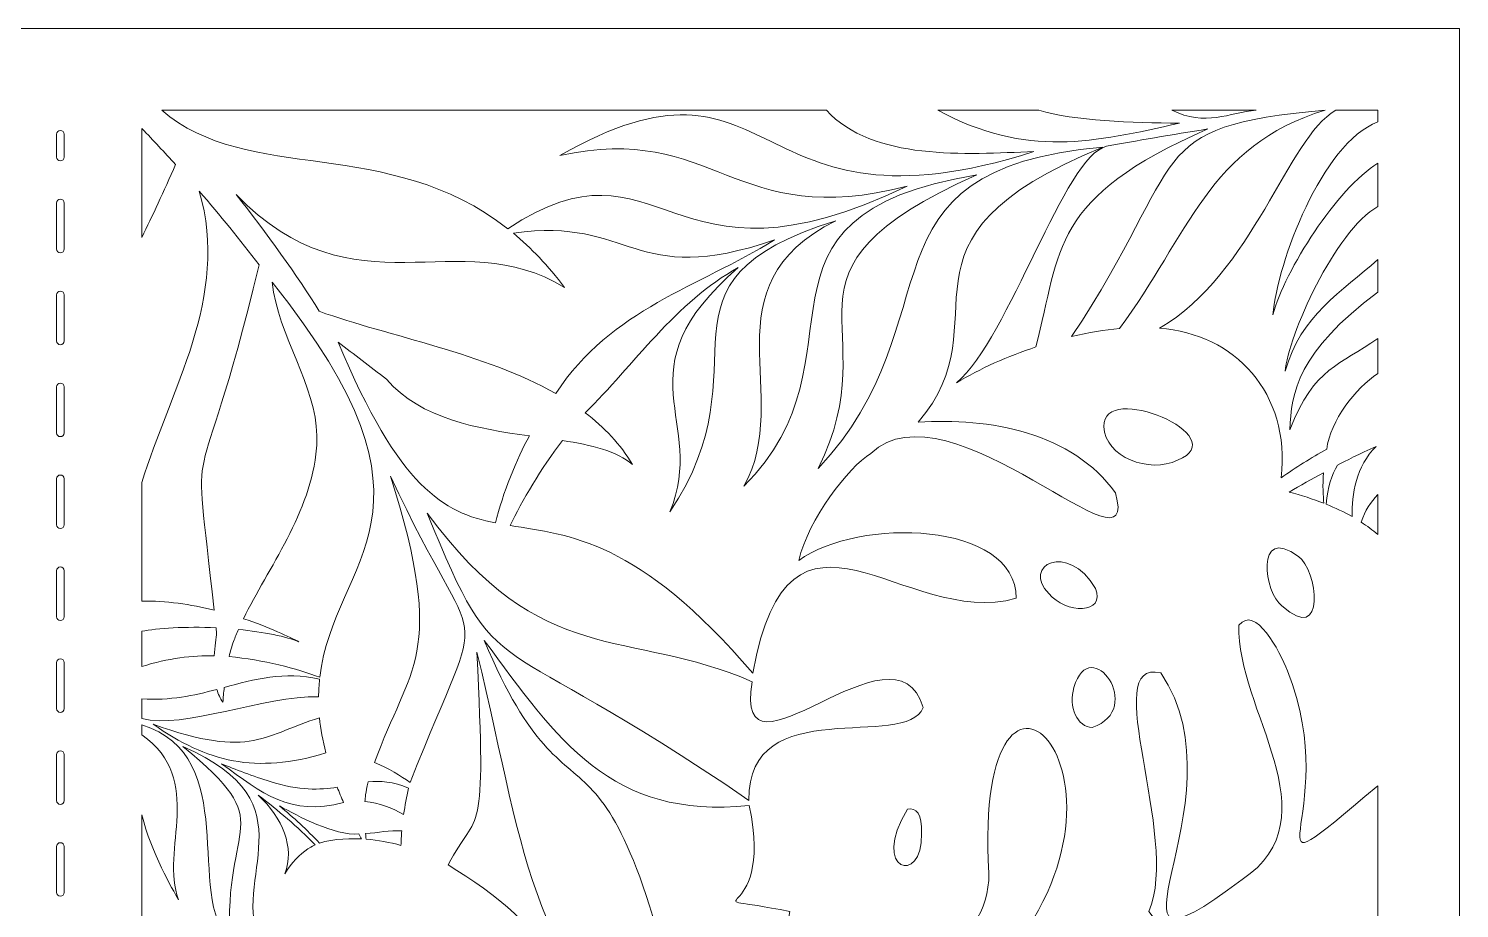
# Model space of a CAD drawing. Header units: inches. Extents: x 0.05 to 10.05, y -1.97 to 5.03.
# Drawn here: x 4.93 to 10.05, y 1.89 to 5.03 of the extents above; entities that cross this region are included whole.
import ezdxf

# ---------------------------------------------------------------- set-up
doc = ezdxf.new("R2010")
doc.units = ezdxf.units.IN
doc.header["$MEASUREMENT"] = 0
doc.layers.add('_U+0430_U+0440 2', color=7, linetype='Continuous')
doc.layers.add('_U+2018_U+043B_U+043E_U+0439_1', color=7, linetype='Continuous')

# ---------------------------------------------------------------- blocks, each defined once
blk = doc.blocks.new('block 2')
at = {"layer": '_U+2018_U+043B_U+043E_U+0439_1', "lineweight": 0}
for points, knots in [([(5.047, 5.0313), (5.0476, 5.0313), (0.0478, 5.0313), (0.047, 5.0313), (0.047, 5.0313), (0.047, -1.9687), (0.047, -1.9687), (2.5401, -1.9687), (7.5559, -1.9687), (10.047, -1.9687), (10.047, -1.9687), (10.047, 5.0313), (10.047, 5.0313), (10.047, 5.0313), (5.047, 5.0313), (5.047, 5.0313)], [0, 0, 0, 0, 1, 1, 1, 2, 2, 2, 3, 3, 3, 4, 4, 4, 5, 5, 5, 5]), ([(7.7847, 4.7396), (7.9507, 4.5582), (8.2827, 4.582), (8.5264, 4.5915), (7.4845, 4.2578), (7.6238, 5.0278), (6.832, 4.5772), (7.3884, 4.7), (7.4512, 4.3045), (8.0736, 4.4682), (7.2026, 4.0467), (7.2041, 4.6824), (6.6461, 4.3157), (6.2188, 4.651), (5.7166, 4.4734), (5.4091, 4.7396), (5.4091, 4.7396), (7.7847, 4.7396), (7.7847, 4.7396)], [0, 0, 0, 0, 1, 1, 1, 2, 2, 2, 3, 3, 3, 4, 4, 4, 5, 5, 5, 6, 6, 6, 6]), ([(8.5434, 4.7396), (8.6726, 4.7001), (8.8774, 4.6954), (9.0464, 4.6929), (8.7423, 4.6253), (8.5004, 4.567), (8.1831, 4.7396), (8.1831, 4.7396), (8.5434, 4.7396), (8.5434, 4.7396)], [0, 0, 0, 0, 1, 1, 1, 2, 2, 2, 3, 3, 3, 3]), ([(8.832, 3.9589), (8.7804, 3.9547), (8.7221, 3.9447), (8.6612, 3.9299), (9.0877, 4.574), (8.9056, 4.6801), (9.5678, 4.7396), (9.149, 4.6126), (9.0796, 4.2918), (8.832, 3.9589)], [0, 0, 0, 0, 1, 1, 1, 2, 2, 2, 3, 3, 3, 3]), ([(9.7553, 4.6979), (9.5543, 4.6193), (9.3976, 4.1959), (9.3802, 4.0076), (9.4233, 4.1679), (9.6096, 4.4592), (9.7553, 4.55), (9.7553, 4.55), (9.7553, 4.395), (9.7553, 4.395), (9.6029, 4.3093), (9.4336, 3.9301), (9.4248, 3.8059), (9.4771, 4.0043), (9.6299, 4.0921), (9.7553, 4.2057), (9.7553, 4.2057), (9.7553, 4.0885), (9.7553, 4.0885), (9.4685, 3.8754), (9.4462, 3.7289), (9.441, 3.5964), (9.529, 3.8244), (9.6211, 3.8253), (9.7553, 3.9235), (9.7553, 3.9235), (9.7553, 3.7981), (9.7553, 3.7981), (9.6759, 3.7447), (9.586, 3.63), (9.5728, 3.5272), (9.5168, 3.4961), (9.4623, 3.4622), (9.4104, 3.425), (9.4434, 3.7299), (9.245, 3.94), (8.9748, 3.9595), (9.3129, 4.158), (9.4303, 4.6386), (9.6049, 4.7396), (9.6049, 4.7396), (9.7553, 4.7396), (9.7553, 4.7396), (9.7553, 4.7396), (9.7553, 4.6979), (9.7553, 4.6979)], [0, 0, 0, 0, 1, 1, 1, 2, 2, 2, 3, 3, 3, 4, 4, 4, 5, 5, 5, 6, 6, 6, 7, 7, 7, 8, 8, 8, 9, 9, 9, 10, 10, 10, 11, 11, 11, 12, 12, 12, 13, 13, 13, 14, 14, 14, 15, 15, 15, 15]), ([(9.3209, 4.7396), (9.2254, 4.7308), (9.1382, 4.6796), (9.0195, 4.7396), (9.0195, 4.7396), (9.3209, 4.7396), (9.3209, 4.7396)], [0, 0, 0, 0, 1, 1, 1, 2, 2, 2, 2]), ([(5.3387, 4.6737), (5.3793, 4.6313), (5.4193, 4.5884), (5.4587, 4.545), (5.4162, 4.4477), (5.3758, 4.3621), (5.3387, 4.2846), (5.3387, 4.2846), (5.3387, 4.6737), (5.3387, 4.6737)], [0, 0, 0, 0, 1, 1, 1, 2, 2, 2, 3, 3, 3, 3]), ([(8.7857, 4.6103), (8.8871, 4.6293), (9.0225, 4.6522), (9.1477, 4.6725), (8.5846, 4.4251), (8.6239, 4.2443), (8.5336, 3.8931), (8.4338, 3.8598), (8.334, 3.8158), (8.2495, 3.7644), (8.4394, 3.9251), (8.6355, 4.5773), (8.7857, 4.6103)], [0, 0, 0, 0, 1, 1, 1, 2, 2, 2, 3, 3, 3, 4, 4, 4, 4]), ([(7.9434, 3.5117), (7.863, 3.4631), (7.7208, 3.2764), (7.6861, 3.1298), (7.8982, 3.2836), (8.4617, 3.2722), (8.4634, 2.9941), (8.0617, 2.8816), (7.6539, 3.4595), (7.5216, 2.7263), (7.1126, 3.2051), (6.862, 3.2209), (6.655, 3.2541), (6.6964, 3.3412), (6.7653, 3.4599), (6.8413, 3.5582), (6.9452, 3.5422), (7.0356, 3.521), (7.0921, 3.4724), (7.0485, 3.5454), (6.9904, 3.6059), (6.9225, 3.6574), (7.0938, 3.8249), (7.2474, 4.0555), (7.4698, 4.1765), (7.0395, 3.807), (7.3619, 3.6271), (7.2252, 3.3037), (7.5835, 3.8327), (7.1085, 4.1222), (7.8186, 4.3444), (7.3483, 4.1105), (7.6702, 3.7172), (7.49, 3.3946), (7.9539, 3.857), (7.4249, 4.3575), (8.322, 4.5086), (7.5332, 4.1521), (8.0176, 3.9833), (7.7552, 3.4584), (8.2572, 3.9907), (7.8655, 4.5257), (8.7728, 4.6079), (7.9548, 4.2722), (8.4306, 3.9952), (8.1126, 3.6234), (8.3644, 3.6427), (8.667, 3.5843), (8.8174, 3.3715), (8.9161, 3.0342), (8.2238, 3.7825), (7.9434, 3.5117)], [0, 0, 0, 0, 1, 1, 1, 2, 2, 2, 3, 3, 3, 4, 4, 4, 5, 5, 5, 6, 6, 6, 7, 7, 7, 8, 8, 8, 9, 9, 9, 10, 10, 10, 11, 11, 11, 12, 12, 12, 13, 13, 13, 14, 14, 14, 15, 15, 15, 16, 16, 16, 17, 17, 17, 17]), ([(5.3387, 3.4086), (5.4358, 3.7332), (5.655, 4.072), (5.5436, 4.4494), (5.6178, 4.3641), (5.6891, 4.2764), (5.7574, 4.1863), (5.5258, 3.2304), (5.5173, 3.687), (5.5968, 2.9514), (5.5132, 2.9725), (5.4225, 2.9854), (5.3387, 2.9843), (5.3387, 2.9843), (5.3387, 3.4086), (5.3387, 3.4086)], [0, 0, 0, 0, 1, 1, 1, 2, 2, 2, 3, 3, 3, 4, 4, 4, 5, 5, 5, 5]), ([(6.6659, 4.2997), (7.0944, 4.3608), (7.0873, 4.0994), (7.5997, 4.276), (7.3249, 4.1051), (7.0191, 4.032), (6.8172, 3.7264), (6.5631, 3.8705), (6.2247, 3.9299), (5.9723, 4.0203), (5.8948, 4.1455), (5.7828, 4.3025), (5.6752, 4.4379), (6.1015, 3.9994), (6.4666, 4.34), (6.8489, 4.1055), (6.7902, 4.184), (6.7289, 4.2475), (6.6659, 4.2997)], [0, 0, 0, 0, 1, 1, 1, 2, 2, 2, 3, 3, 3, 4, 4, 4, 5, 5, 5, 6, 6, 6, 6]), ([(5.6834, 2.8828), (5.7729, 2.8738), (5.8558, 2.8567), (5.8996, 2.8386), (5.8673, 2.8547), (5.7938, 2.8903), (5.7012, 2.9212), (5.789, 3.1006), (5.9438, 3.3014), (5.9624, 3.531), (5.9624, 3.531), (5.9624, 3.531), (5.9624, 3.531), (5.9635, 3.546), (5.9637, 3.5611), (5.9634, 3.5762), (5.9634, 3.5762), (5.9634, 3.5762), (5.9634, 3.5762), (5.9629, 3.7522), (5.8256, 3.9311), (5.8035, 4.1243), (6.4719, 3.2904), (6.0237, 3.1414), (5.974, 2.7116), (5.8924, 2.7426), (5.7735, 2.7748), (5.6499, 2.7854), (5.6544, 2.8048), (5.6597, 2.8232), (5.6661, 2.8397), (5.6661, 2.8397), (5.6661, 2.8397), (5.6661, 2.8397), (5.6712, 2.8539), (5.6771, 2.8683), (5.6834, 2.8828)], [0, 0, 0, 0, 1, 1, 1, 2, 2, 2, 3, 3, 3, 4, 4, 4, 5, 5, 5, 6, 6, 6, 7, 7, 7, 8, 8, 8, 9, 9, 9, 10, 10, 10, 11, 11, 11, 12, 12, 12, 12]), ([(6.0394, 3.9104), (6.097, 3.8661), (6.1546, 3.8219), (6.2122, 3.7777), (6.2122, 3.7777), (6.2122, 3.7777), (6.2122, 3.7777), (6.3372, 3.634), (6.5386, 3.6004), (6.7232, 3.575), (6.6791, 3.4937), (6.6272, 3.3699), (6.602, 3.2634), (6.4161, 3.3002), (6.2591, 3.3879), (6.0394, 3.9104)], [0, 0, 0, 0, 1, 1, 1, 2, 2, 2, 3, 3, 3, 4, 4, 4, 5, 5, 5, 5]), ([(8.7766, 3.6079), (8.7704, 3.7741), (9.2499, 3.5726), (9.0398, 3.4878), (8.9387, 3.4391), (8.7808, 3.499), (8.7766, 3.6079)], [0, 0, 0, 0, 1, 1, 1, 2, 2, 2, 2]), ([(9.6635, 3.2861), (9.6346, 3.3026), (9.6037, 3.3173), (9.571, 3.3306), (9.5763, 3.3928), (9.5912, 3.4361), (9.6114, 3.4703), (9.6384, 3.4839), (9.6913, 3.512), (9.749, 3.5374), (9.6782, 3.4659), (9.6617, 3.3664), (9.6635, 3.2861)], [0, 0, 0, 0, 1, 1, 1, 2, 2, 2, 3, 3, 3, 4, 4, 4, 4]), ([(6.2272, 3.4312), (6.5521, 2.7234), (6.5831, 3.0595), (6.2966, 2.3353), (6.2635, 2.3594), (6.22, 2.3861), (6.1701, 2.4068), (6.2923, 2.7525), (6.4311, 2.7809), (6.2272, 3.4312)], [0, 0, 0, 0, 1, 1, 1, 2, 2, 2, 3, 3, 3, 3]), ([(9.5629, 3.3339), (9.5238, 3.3493), (9.4822, 3.3626), (9.4384, 3.3739), (9.4791, 3.3974), (9.52, 3.4208), (9.5611, 3.4433), (9.558, 3.3982), (9.56, 3.3593), (9.5629, 3.3339)], [0, 0, 0, 0, 1, 1, 1, 2, 2, 2, 3, 3, 3, 3]), ([(9.7553, 3.2222), (9.7369, 3.2378), (9.7173, 3.2525), (9.6963, 3.2661), (9.7088, 3.3088), (9.7307, 3.3375), (9.7553, 3.3651), (9.7553, 3.3651), (9.7553, 3.2222), (9.7553, 3.2222)], [0, 0, 0, 0, 1, 1, 1, 2, 2, 2, 3, 3, 3, 3]), ([(8.1307, 2.6035), (8.0706, 2.4472), (7.5025, 2.6625), (7.5076, 2.2716), (6.5572, 2.924), (6.624, 2.6484), (6.3578, 3.2989), (6.7681, 2.7372), (7.0741, 2.8896), (7.5198, 2.6959), (7.4496, 2.2778), (8.0331, 2.944), (8.1307, 2.6035)], [0, 0, 0, 0, 1, 1, 1, 2, 2, 2, 3, 3, 3, 4, 4, 4, 4]), ([(9.4715, 3.1438), (9.5393, 3.1001), (9.5743, 2.8208), (9.4127, 2.9675), (9.3499, 3.0087), (9.3139, 3.2601), (9.4715, 3.1438)], [0, 0, 0, 0, 1, 1, 1, 2, 2, 2, 2]), ([(8.58, 3.0112), (8.4799, 3.1105), (8.6478, 3.1984), (8.7462, 3.0294), (8.7851, 2.9364), (8.6395, 2.9376), (8.58, 3.0112)], [0, 0, 0, 0, 1, 1, 1, 2, 2, 2, 2]), ([(8.3824, 1.6598), (8.3258, 1.688), (8.2612, 1.7156), (8.1927, 1.7378), (8.2891, 1.7714), (8.3655, 1.8729), (8.3656, 2.0108), (8.3051, 3.0384), (9.0081, 2.3309), (8.3824, 1.6598)], [0, 0, 0, 0, 1, 1, 1, 2, 2, 2, 3, 3, 3, 3]), ([(9.7553, 0.6934), (9.6453, 0.4293), (9.575, 0.1145), (9.6538, -0.2148), (9.6507, -0.219), (9.6474, -0.2232), (9.6441, -0.2274), (9.234, 0.5835), (9.9727, 0.9126), (9.5859, 1.515), (9.6557, 0.7137), (9.2318, 1.0385), (9.4764, 0.1949), (9.4149, 0.3007), (9.3843, 0.4438), (9.3756, 0.5962), (9.3523, 0.582), (9.33, 0.5663), (9.3085, 0.5495), (9.2569, 1.259), (9.5828, 1.3182), (9.163, 1.8136), (9.3745, 1.3093), (9.0166, 1.1431), (9.2784, 0.6064), (8.7447, 1.3152), (9.2808, 1.4445), (8.9374, 1.8742), (9.0509, 2.1399), (8.7539, 2.7816), (8.9798, 2.7272), (9.2941, 2.2661), (8.6748, 1.5425), (9.2708, 1.9883), (9.6018, 2.2116), (9.2482, 2.5957), (9.2592, 2.8981), (9.3169, 2.9724), (9.4049, 2.8052), (9.4324, 2.7348), (9.6431, 2.2104), (9.2372, 1.8898), (9.7553, 2.3236), (9.7553, 2.3236), (9.7553, 0.6934), (9.7553, 0.6934)], [0, 0, 0, 0, 1, 1, 1, 2, 2, 2, 3, 3, 3, 4, 4, 4, 5, 5, 5, 6, 6, 6, 7, 7, 7, 8, 8, 8, 9, 9, 9, 10, 10, 10, 11, 11, 11, 12, 12, 12, 13, 13, 13, 14, 14, 14, 15, 15, 15, 15]), ([(5.3387, 2.876), (5.3919, 2.8866), (5.4958, 2.8941), (5.6035, 2.8886), (5.6041, 2.8832), (5.6046, 2.8779), (5.6052, 2.8723), (5.6052, 2.8723), (5.6052, 2.8723), (5.6053, 2.8723), (5.6034, 2.8513), (5.5991, 2.8213), (5.597, 2.7883), (5.5208, 2.7904), (5.4303, 2.7797), (5.3387, 2.7503), (5.3387, 2.7503), (5.3387, 2.876), (5.3387, 2.876)], [0, 0, 0, 0, 1, 1, 1, 2, 2, 2, 3, 3, 3, 4, 4, 4, 5, 5, 5, 6, 6, 6, 6]), ([(8.735, 2.5322), (8.6826, 2.5319), (8.6475, 2.6071), (8.6696, 2.6753), (8.7279, 2.875), (8.9272, 2.5971), (8.735, 2.5322)], [0, 0, 0, 0, 1, 1, 1, 2, 2, 2, 2]), ([(7.3991, 1.4683), (7.8097, 1.0782), (7.5721, 1.3122), (7.3557, 1.413), (7.3506, 1.3929), (7.3453, 1.3729), (7.3348, 1.3335), (7.7292, 0.9868), (7.4487, 1.1789), (7.3268, 1.3034), (7.3232, 1.2898), (7.3194, 1.2757), (7.3156, 1.2614), (6.9868, 2.7566), (6.8958, 2.0512), (6.5619, 2.8437), (6.8233, 2.489), (7.0126, 2.203), (7.5087, 2.2531), (7.6054, 1.8024), (7.2614, 1.9548), (7.654, 1.874), (7.6462, 1.7432), (7.384, 1.5096), (7.3991, 1.4683)], [0, 0, 0, 0, 1, 1, 1, 2, 2, 2, 3, 3, 3, 4, 4, 4, 5, 5, 5, 6, 6, 6, 7, 7, 7, 8, 8, 8, 8]), ([(7.3818, 0.3342), (7.3866, 0.3104), (7.2305, 0.3877), (7.1602, 0.4543), (7.1657, 0.4516), (7.1607, 0.456), (7.159, 0.4554), (7.1496, 0.4644), (7.159, 0.4554), (7.1367, 0.4808), (7.1291, 0.4559), (7.118, 0.4201), (7.1061, 0.3822), (7.1083, 0.4377), (7.0939, 0.5124), (7.0584, 0.5723), (7.0584, 0.5723), (7.0583, 0.5723), (7.0583, 0.5723), (7.0008, 0.694), (6.5996, 0.6927), (6.588, 0.8274), (6.7172, 0.8525), (6.8973, 0.7177), (7.0449, 0.6842), (7.0879, 0.7771), (7.1671, 1.1244), (6.9144, 1.1312), (6.9144, 1.1312), (6.9144, 1.1312), (6.9144, 1.1311), (5.9812, 1.1928), (6.3852, 1.2897), (7.0107, 1.1838), (7.053, 1.4736), (6.7686, 1.6207), (6.4975, 1.6392), (6.4976, 1.6392), (6.4976, 1.6392), (6.4976, 1.6392), (6.4307, 1.633), (6.3536, 1.6044), (6.2911, 1.5779), (6.2886, 1.5953), (6.2879, 1.608), (6.2752, 1.6673), (6.3971, 1.7033), (6.5772, 1.7106), (6.7238, 1.6949), (6.801, 1.7973), (6.5988, 1.937), (6.4327, 2.0408), (6.5415, 2.2483), (6.5695, 2.103), (6.5357, 2.801), (6.7234, 2.0239), (6.7107, 1.6838), (7.3032, 1.2151), (7.1824, 0.9754), (7.431, 0.8948), (7.5503, 0.7957), (7.5944, 0.689), (7.312, 0.8708), (7.2606, 0.9563), (7.2495, 0.9053), (7.2311, 0.8225), (7.2134, 0.7432), (7.6876, 0.4541), (7.4235, 0.5692), (7.2099, 0.7279), (7.0958, 0.4571), (7.3217, 0.4), (7.3818, 0.3342)], [0, 0, 0, 0, 1, 1, 1, 2, 2, 2, 3, 3, 3, 4, 4, 4, 5, 5, 5, 6, 6, 6, 7, 7, 7, 8, 8, 8, 9, 9, 9, 10, 10, 10, 11, 11, 11, 12, 12, 12, 13, 13, 13, 14, 14, 14, 15, 15, 15, 16, 16, 16, 17, 17, 17, 18, 18, 18, 19, 19, 19, 20, 20, 20, 21, 21, 21, 22, 22, 22, 23, 23, 23, 24, 24, 24, 24]), ([(5.3387, 2.6347), (5.4389, 2.6274), (5.5244, 2.6466), (5.6062, 2.6684), (5.6111, 2.6516), (5.618, 2.636), (5.6278, 2.6223), (5.6291, 2.6389), (5.6307, 2.6569), (5.6326, 2.6755), (5.741, 2.705), (5.8455, 2.7339), (5.9733, 2.7044), (5.9712, 2.6843), (5.9701, 2.6637), (5.9699, 2.6423), (5.7765, 2.6471), (5.484, 2.5234), (5.3387, 2.5642), (5.3387, 2.5642), (5.3387, 2.6347), (5.3387, 2.6347)], [0, 0, 0, 0, 1, 1, 1, 2, 2, 2, 3, 3, 3, 4, 4, 4, 5, 5, 5, 6, 6, 6, 7, 7, 7, 7]), ([(5.9963, 2.4412), (5.7446, 2.3653), (5.572, 2.4079), (5.3782, 2.544), (5.7331, 2.4147), (5.7823, 2.5107), (5.9732, 2.5663), (5.9772, 2.5271), (5.9848, 2.4855), (5.9963, 2.4412)], [0, 0, 0, 0, 1, 1, 1, 2, 2, 2, 3, 3, 3, 3]), ([(5.3387, 2.2204), (5.3721, 2.0816), (5.4478, 1.9548), (5.4692, 1.9163), (5.4022, 2.0942), (5.5655, 2.3441), (5.3387, 2.5057), (5.3387, 2.5057), (5.3387, 2.5416), (5.3387, 2.5416), (5.6964, 2.4288), (5.4905, 1.9354), (5.654, 1.7647), (5.6268, 2.2079), (5.8369, 2.1779), (5.485, 2.464), (5.9556, 2.2601), (5.646, 1.9952), (5.7647, 1.7546), (5.7394, 1.5744), (5.7514, 1.5923), (5.7465, 1.4752), (5.6336, 1.5068), (5.4768, 1.4853), (5.3387, 1.3896), (5.3387, 1.3896), (5.3387, 2.2204), (5.3387, 2.2204)], [0, 0, 0, 0, 1, 1, 1, 2, 2, 2, 3, 3, 3, 4, 4, 4, 5, 5, 5, 6, 6, 6, 7, 7, 7, 8, 8, 8, 9, 9, 9, 9]), ([(5.7969, 2.3386), (5.9022, 2.3062), (5.9739, 2.3086), (6.0364, 2.3185), (6.0433, 2.3007), (6.051, 2.2823), (6.0593, 2.2636), (5.8674, 2.2142), (5.7691, 2.296), (5.6228, 2.4027), (5.6689, 2.3838), (5.7384, 2.3563), (5.7969, 2.3386)], [0, 0, 0, 0, 1, 1, 1, 2, 2, 2, 3, 3, 3, 4, 4, 4, 4]), ([(6.1356, 2.2676), (6.1376, 2.2819), (6.1364, 2.2957), (6.1473, 2.3377), (6.1899, 2.3421), (6.2353, 2.3394), (6.2917, 2.3151), (6.2845, 2.284), (6.2785, 2.2528), (6.2739, 2.2212), (6.2333, 2.2445), (6.1863, 2.2629), (6.1356, 2.2676)], [0, 0, 0, 0, 1, 1, 1, 2, 2, 2, 3, 3, 3, 4, 4, 4, 4]), ([(5.932, 2.0982), (5.9015, 2.0778), (5.8737, 2.0496), (5.8492, 2.0092), (5.8856, 2.1027), (5.8413, 2.2086), (5.7538, 2.2903), (5.8256, 2.2364), (5.8941, 2.1775), (5.9576, 2.1123), (5.9518, 2.1095), (5.9481, 2.1083), (5.932, 2.0982)], [0, 0, 0, 0, 1, 1, 1, 2, 2, 2, 3, 3, 3, 4, 4, 4, 4]), ([(6.1236, 2.1335), (6.0974, 2.134), (6.022, 2.1362), (5.9733, 2.1187), (5.9281, 2.166), (5.8804, 2.2101), (5.8307, 2.2514), (5.8968, 2.2146), (6.0253, 2.1451), (6.1139, 2.1515), (6.1171, 2.1455), (6.1203, 2.1396), (6.1236, 2.1335)], [0, 0, 0, 0, 1, 1, 1, 2, 2, 2, 3, 3, 3, 4, 4, 4, 4]), ([(8.0751, 2.2405), (8.1043, 2.2452), (8.1293, 2.2243), (8.1241, 2.1525), (8.13, 1.9634), (7.9385, 2.0188), (8.0751, 2.2405)], [0, 0, 0, 0, 1, 1, 1, 2, 2, 2, 2]), ([(6.1399, 2.1326), (6.1391, 2.1392), (6.1383, 2.1458), (6.1377, 2.1526), (6.1835, 2.156), (6.2233, 2.1656), (6.267, 2.162), (6.2656, 2.145), (6.2647, 2.1278), (6.2643, 2.1104), (6.2246, 2.1215), (6.183, 2.1293), (6.1399, 2.1326)], [0, 0, 0, 0, 1, 1, 1, 2, 2, 2, 3, 3, 3, 4, 4, 4, 4])]:
    blk.add_open_spline(points, degree=3, knots=knots, dxfattribs=at)
blk = doc.blocks.new('block 3')
at = {"layer": '_U+0430_U+0440 2', "lineweight": 0}
for points in [[(5.0608, 4.2432), (5.0608, 4.2432), (5.0608, 4.4075), (5.0608, 4.4075), (5.0608, 4.4151), (5.0547, 4.4212), (5.0471, 4.4212), (5.0396, 4.4212), (5.0335, 4.4151), (5.0335, 4.4075), (5.0335, 4.4075), (5.0335, 4.2432), (5.0335, 4.2432), (5.0335, 4.2357), (5.0396, 4.2296), (5.0471, 4.2296), (5.0547, 4.2296), (5.0608, 4.2357), (5.0608, 4.2432)], [(5.0608, 3.9145), (5.0608, 3.9145), (5.0608, 4.0788), (5.0608, 4.0788), (5.0608, 4.0863), (5.0547, 4.0924), (5.0471, 4.0924), (5.0396, 4.0924), (5.0335, 4.0863), (5.0335, 4.0788), (5.0335, 4.0788), (5.0335, 3.9145), (5.0335, 3.9145), (5.0335, 3.9069), (5.0396, 3.9008), (5.0471, 3.9008), (5.0547, 3.9008), (5.0608, 3.9069), (5.0608, 3.9145)], [(5.0608, 3.5857), (5.0608, 3.5857), (5.0608, 3.7501), (5.0608, 3.7501), (5.0608, 3.7576), (5.0547, 3.7637), (5.0471, 3.7637), (5.0396, 3.7637), (5.0335, 3.7576), (5.0335, 3.7501), (5.0335, 3.7501), (5.0335, 3.5857), (5.0335, 3.5857), (5.0335, 3.5782), (5.0396, 3.5721), (5.0471, 3.5721), (5.0547, 3.5721), (5.0608, 3.5782), (5.0608, 3.5857)], [(5.0608, 3.257), (5.0608, 3.257), (5.0608, 3.4214), (5.0608, 3.4214), (5.0608, 3.4289), (5.0547, 3.435), (5.0471, 3.435), (5.0396, 3.435), (5.0335, 3.4289), (5.0335, 3.4214), (5.0335, 3.4214), (5.0335, 3.257), (5.0335, 3.257), (5.0335, 3.2495), (5.0396, 3.2434), (5.0471, 3.2434), (5.0547, 3.2434), (5.0608, 3.2495), (5.0608, 3.257)], [(5.0608, 2.9283), (5.0608, 2.9283), (5.0608, 3.0927), (5.0608, 3.0927), (5.0608, 3.1002), (5.0547, 3.1063), (5.0471, 3.1063), (5.0396, 3.1063), (5.0335, 3.1002), (5.0335, 3.0927), (5.0335, 3.0927), (5.0335, 2.9283), (5.0335, 2.9283), (5.0335, 2.9208), (5.0396, 2.9147), (5.0471, 2.9147), (5.0547, 2.9147), (5.0608, 2.9208), (5.0608, 2.9283)], [(5.0608, 2.5996), (5.0608, 2.5996), (5.0608, 2.764), (5.0608, 2.764), (5.0608, 2.7715), (5.0547, 2.7776), (5.0471, 2.7776), (5.0396, 2.7776), (5.0335, 2.7715), (5.0335, 2.764), (5.0335, 2.764), (5.0335, 2.5996), (5.0335, 2.5996), (5.0335, 2.5921), (5.0396, 2.586), (5.0471, 2.586), (5.0547, 2.586), (5.0608, 2.5921), (5.0608, 2.5996)], [(5.0608, 2.2709), (5.0608, 2.2709), (5.0608, 2.4353), (5.0608, 2.4353), (5.0608, 2.4428), (5.0547, 2.4489), (5.0471, 2.4489), (5.0396, 2.4489), (5.0335, 2.4428), (5.0335, 2.4353), (5.0335, 2.4353), (5.0335, 2.2709), (5.0335, 2.2709), (5.0335, 2.2634), (5.0396, 2.2573), (5.0471, 2.2573), (5.0547, 2.2573), (5.0608, 2.2634), (5.0608, 2.2709)], [(5.0608, 1.9422), (5.0608, 1.9422), (5.0608, 2.1065), (5.0608, 2.1065), (5.0608, 2.1141), (5.0547, 2.1202), (5.0471, 2.1202), (5.0396, 2.1202), (5.0335, 2.1141), (5.0335, 2.1065), (5.0335, 2.1065), (5.0335, 1.9422), (5.0335, 1.9422), (5.0335, 1.9347), (5.0396, 1.9286), (5.0471, 1.9286), (5.0547, 1.9286), (5.0608, 1.9347), (5.0608, 1.9422)], [(5.0608, 1.6135), (5.0608, 1.6135), (5.0608, 1.7778), (5.0608, 1.7778), (5.0608, 1.7853), (5.0547, 1.7914), (5.0471, 1.7914), (5.0396, 1.7914), (5.0335, 1.7853), (5.0335, 1.7778), (5.0335, 1.7778), (5.0335, 1.6135), (5.0335, 1.6135), (5.0335, 1.606), (5.0396, 1.5999), (5.0471, 1.5999), (5.0547, 1.5999), (5.0608, 1.606), (5.0608, 1.6135)], [(5.0608, 1.2848), (5.0608, 1.2848), (5.0608, 1.4491), (5.0608, 1.4491), (5.0608, 1.4566), (5.0547, 1.4627), (5.0471, 1.4627), (5.0396, 1.4627), (5.0335, 1.4566), (5.0335, 1.4491), (5.0335, 1.4491), (5.0335, 1.2848), (5.0335, 1.2848), (5.0335, 1.2772), (5.0396, 1.2711), (5.0471, 1.2711), (5.0547, 1.2711), (5.0608, 1.2772), (5.0608, 1.2848)], [(5.0608, 0.9561), (5.0608, 0.9561), (5.0608, 1.1204), (5.0608, 1.1204), (5.0608, 1.1279), (5.0547, 1.134), (5.0471, 1.134), (5.0396, 1.134), (5.0335, 1.1279), (5.0335, 1.1204), (5.0335, 1.1204), (5.0335, 0.9561), (5.0335, 0.9561), (5.0335, 0.9485), (5.0396, 0.9424), (5.0471, 0.9424), (5.0547, 0.9424), (5.0608, 0.9485), (5.0608, 0.9561)], [(5.0608, 0.6273), (5.0608, 0.6273), (5.0608, 0.7917), (5.0608, 0.7917), (5.0608, 0.7992), (5.0547, 0.8053), (5.0471, 0.8053), (5.0396, 0.8053), (5.0335, 0.7992), (5.0335, 0.7917), (5.0335, 0.7917), (5.0335, 0.6273), (5.0335, 0.6273), (5.0335, 0.6198), (5.0396, 0.6137), (5.0471, 0.6137), (5.0547, 0.6137), (5.0608, 0.6198), (5.0608, 0.6273)], [(5.0608, 0.2986), (5.0608, 0.2986), (5.0608, 0.463), (5.0608, 0.463), (5.0608, 0.4705), (5.0547, 0.4766), (5.0471, 0.4766), (5.0396, 0.4766), (5.0335, 0.4705), (5.0335, 0.463), (5.0335, 0.463), (5.0335, 0.2986), (5.0335, 0.2986), (5.0335, 0.2911), (5.0396, 0.285), (5.0471, 0.285), (5.0547, 0.285), (5.0608, 0.2911), (5.0608, 0.2986)], [(5.0608, -0.0301), (5.0608, -0.0301), (5.0608, 0.1343), (5.0608, 0.1343), (5.0608, 0.1418), (5.0547, 0.1479), (5.0471, 0.1479), (5.0396, 0.1479), (5.0335, 0.1418), (5.0335, 0.1343), (5.0335, 0.1343), (5.0335, -0.0301), (5.0335, -0.0301), (5.0335, -0.0376), (5.0396, -0.0437), (5.0471, -0.0437), (5.0547, -0.0437), (5.0608, -0.0376), (5.0608, -0.0301)], [(5.0608, -0.3588), (5.0608, -0.3588), (5.0608, -0.1945), (5.0608, -0.1945), (5.0608, -0.1869), (5.0547, -0.1808), (5.0471, -0.1808), (5.0396, -0.1808), (5.0335, -0.1869), (5.0335, -0.1945), (5.0335, -0.1945), (5.0335, -0.3588), (5.0335, -0.3588), (5.0335, -0.3663), (5.0396, -0.3724), (5.0471, -0.3724), (5.0547, -0.3724), (5.0608, -0.3663), (5.0608, -0.3588)], [(5.0608, -0.6875), (5.0608, -0.6875), (5.0608, -0.5232), (5.0608, -0.5232), (5.0608, -0.5156), (5.0547, -0.5095), (5.0471, -0.5095), (5.0396, -0.5095), (5.0335, -0.5156), (5.0335, -0.5232), (5.0335, -0.5232), (5.0335, -0.6875), (5.0335, -0.6875), (5.0335, -0.695), (5.0396, -0.7011), (5.0471, -0.7011), (5.0547, -0.7011), (5.0608, -0.695), (5.0608, -0.6875)], [(5.0608, -1.0162), (5.0608, -1.0162), (5.0608, -0.8519), (5.0608, -0.8519), (5.0608, -0.8444), (5.0547, -0.8383), (5.0471, -0.8383), (5.0396, -0.8383), (5.0335, -0.8444), (5.0335, -0.8519), (5.0335, -0.8519), (5.0335, -1.0162), (5.0335, -1.0162), (5.0335, -1.0238), (5.0396, -1.0299), (5.0471, -1.0299), (5.0547, -1.0299), (5.0608, -1.0238), (5.0608, -1.0162)], [(5.0608, -1.3449), (5.0608, -1.3449), (5.0608, -1.1806), (5.0608, -1.1806), (5.0608, -1.1731), (5.0547, -1.167), (5.0471, -1.167), (5.0396, -1.167), (5.0335, -1.1731), (5.0335, -1.1806), (5.0335, -1.1806), (5.0335, -1.3449), (5.0335, -1.3449), (5.0335, -1.3525), (5.0396, -1.3586), (5.0471, -1.3586), (5.0547, -1.3586), (5.0608, -1.3525), (5.0608, -1.3449)]]:
    blk.add_open_spline(points, degree=3, knots=[0, 0, 0, 0, 1, 1, 1, 2, 2, 2, 3, 3, 3, 4, 4, 4, 5, 5, 5, 6, 6, 6, 6], dxfattribs=at)

msp = doc.modelspace()

# ---------------------------------------------------------------- linework, layer by layer
at = {"layer": '_U+0430_U+0440 2', "lineweight": 0}
msp.add_open_spline([(5.0471, 4.5583), (5.0396, 4.5583), (5.0335, 4.5644), (5.0335, 4.5719), (5.0335, 4.5719), (5.0335, 4.6536), (5.0335, 4.6536), (5.0335, 4.6611), (5.0396, 4.6672), (5.0471, 4.6672), (5.0547, 4.6672), (5.0608, 4.6611), (5.0608, 4.6536), (5.0608, 4.6536), (5.0608, 4.5719), (5.0608, 4.5719), (5.0608, 4.5644), (5.0547, 4.5583), (5.0471, 4.5583)], degree=3, knots=[0, 0, 0, 0, 1, 1, 1, 2, 2, 2, 3, 3, 3, 4, 4, 4, 5, 5, 5, 6, 6, 6, 6], dxfattribs=at)

# ---------------------------------------------------------------- block references
at = {"layer": '_U+0430_U+0440 2'}
msp.add_blockref('block 3', (0, 0), dxfattribs=at)
at = {"layer": '_U+2018_U+043B_U+043E_U+0439_1'}
msp.add_blockref('block 2', (0, 0), dxfattribs=at)

doc.saveas('drawing.dxf')
